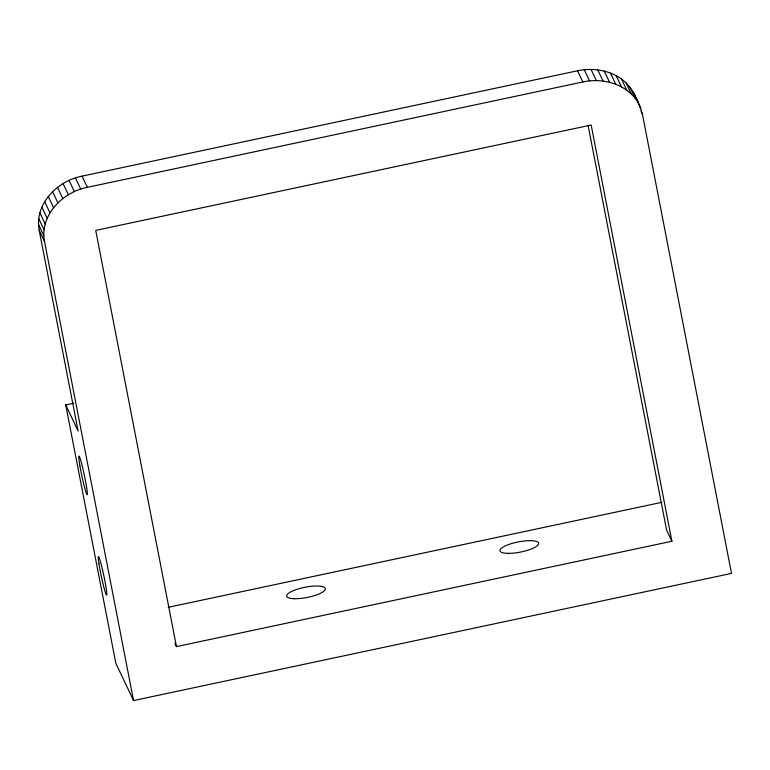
<?xml version="1.0" encoding="UTF-8"?>
<svg xmlns="http://www.w3.org/2000/svg" width="770" height="770" viewBox="0 0 770 770"><rect width="100%" height="100%" fill="white"/><g stroke="black" fill="none" stroke-linecap="round" stroke-linejoin="round"><path stroke-width="1.16" d="M65.729 404.943L78.126 431.036L39.154 230.105C34.332 203.838 57.596 180.738 82.053 176.147L577.5 70.782C592.448 67.664 608.858 69.993 621.438 78.983C632.815 87.318 638.34 101.12 642.421 114.124L731.5 573.4L133.547 700.565L115.837 663.288L65.729 404.943L73.882 403.211M133.547 700.565L44.468 241.289C39.645 215.023 62.909 191.932 87.366 187.331L582.813 81.966C603.276 77.414 627.781 84.257 638.513 103.353M168.149 607.328L661.94 502.31M176.446 646.607L671.892 541.252L591.168 125.029L95.721 230.394L176.446 646.607L174.925 643.412M640.89 108.599L633.2 92.169M630.014 87.299L635.327 98.483M640.977 111.073L642.421 114.124M626.068 82.871L631.381 94.055M621.438 78.983L626.741 90.167M616.193 75.691L621.506 86.875M610.427 73.044L615.74 84.228M604.248 71.1L609.561 82.284M597.751 69.887L603.064 81.081M591.052 69.435L596.365 80.619M584.266 69.733L589.579 80.917M577.5 70.782L582.813 81.966M671.892 541.252L666.589 530.058L588.145 125.635M82.053 176.147L87.366 187.331M75.431 177.937L80.744 189.122M69.069 180.44L74.382 191.624M63.073 183.597L68.386 194.781M57.548 187.37L62.861 198.554M52.581 191.682L57.894 202.866M48.26 196.466L53.573 207.65M44.66 201.644L49.973 212.828M41.84 207.12L47.153 218.305M39.857 212.799L45.17 223.983M38.741 218.593L44.044 229.778M38.5 224.397L43.813 235.582M39.154 230.105L44.468 241.289M507.988 553.351A19.702 5.207 -11 0 0 538.577 544.072A19.702 5.207 -11 0 0 511.338 543.62A19.702 5.207 -11 0 0 507.988 553.351M294.053 598.694A19.702 5.207 -11 0 0 325.2 589.676A19.702 5.207 -11 0 0 298.827 588.752A19.702 5.207 -11 0 0 294.053 598.694M79.868 465.706A19.702 1.29 78 0 0 87.135 494.677A19.702 1.29 78 0 0 82.178 465.811A19.702 1.29 78 0 0 79.868 465.706M98.945 563.678A19.702 1.29 78 0 0 106.366 594.892A19.702 1.29 78 0 0 102.333 569.02A19.702 1.29 78 0 0 98.945 563.678"/></g></svg>
